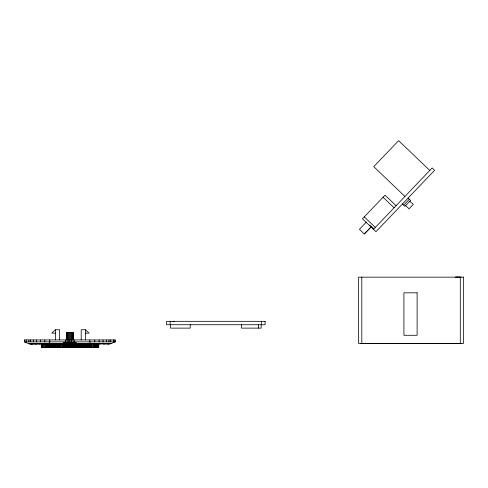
<?xml version="1.0" encoding="UTF-8"?>
<svg xmlns="http://www.w3.org/2000/svg" width="488" height="488" viewBox="0 0 488 488"><rect width="100%" height="100%" fill="white"/><g stroke="black" fill="none" stroke-linecap="round" stroke-linejoin="round"><path stroke-width="0.73" d="M67.423 343.967L67.442 342.979M62.409 343.967L66.588 343.68C67.802 346.016 71.254 346.395 72.84 344.26L72.938 343.68C71.791 346.395 67.655 346.248 66.429 343.68L66.429 343.967M69.192 345.644L70.345 345.461L71.114 343.68M67.423 343.68C68.277 346.651 71.535 345.748 72.767 343.68L72.59 344.254L66.813 344.26L66.545 343.68L64.593 343.967M73.127 347.358L73.108 343.68L72.59 344.254L73.108 343.68L77.153 343.68M72.212 342.979L71.956 344.26L71.522 343.68L70.967 344.254L65.435 341.862L62.238 343.68L60.579 343.967M72.84 344.26L73.224 343.68L73.169 347.358M66.545 343.68L65.904 343.967L65.892 347.358M67.85 345.162L70.315 345.644L69.308 345.461L68.131 343.68L67.698 344.26L66.886 343.967M71.803 345.162L69.076 345.162M49.123 343.967L49.806 341.862L49.806 339.941M366.488 221.942L359.449 229.305L364.359 234.002L371.399 226.633M364.31 233.953L371.344 226.584L369.727 225.041M373.32 229.531L432.148 167.976L434.601 170.324L375.955 231.696L362.45 218.795L385.032 195.163L396.079 205.722M403.692 205.131L409.322 199.238M68.052 339.941L68.052 341.862L69.827 343.68L71.602 341.862L71.602 339.941M59.627 339.941L59.627 329.754L55.382 329.754L51.74 333.151L55.382 333.151M71.644 345.162L72.364 344.754M73.108 343.967L73.749 343.967M93.44 343.967L93.903 343.68M70.705 343.967L74.219 341.862L77.415 343.68L79.074 343.967M111.02 343.68L115.253 341.862L115.253 339.941L24.4 339.941L24.4 341.862L28.633 343.68L30.835 343.967L111.02 343.68L28.633 343.68M69.827 343.68L74.219 341.862L74.219 339.941M67.466 344.882L72.456 344.656M62.501 343.68L66.106 343.674L65.227 343.967L65.16 347.358M96.447 343.967L97.356 343.68M71.425 344.955L72.157 344.754L71.62 344.754M66.118 343.65L63.946 343.967L68.46 343.644L63.44 342.997M58.249 343.967L59.567 343.68M99.18 343.967L100.491 343.68M70.967 344.254L70.705 343.68L75.817 342.771M64.3 343.967L65.782 343.704L63.977 343.967M101.51 343.967L103.163 343.68M103.334 343.967L105.262 343.68M99.619 343.967L100.949 343.778M103.468 343.967L104.853 343.778M104.639 343.967L106.726 343.68M106.305 343.967L107.732 343.778M107.061 343.967L109.221 343.68M108.092 343.967L110.276 343.68M108.476 343.967L110.666 343.68M75.707 343.967L71.193 343.644L76.213 342.997M70.705 343.68L76.616 343.229M73.066 343.68L77.25 343.967M455.481 277.154L461.312 277.154M71.193 343.644L77.013 343.454M72.096 343.65L77.214 343.564M360.797 343.363L461.312 343.363M174.442 321.324L172.923 321.324M365.384 343.363L367.702 343.357M67.289 344.754L70.784 344.754M68.472 345.461L69.308 345.461L68.869 345.461M456.719 277.154L460.3 277.214M85.449 333.151L89.097 333.151L85.449 329.754L81.203 329.754L81.203 339.941M24.4 341.862L115.253 341.862M69.339 345.644L70.516 345.644M70.333 345.461L70.784 345.461M41.651 347.358L41.651 343.967L41.608 347.358L98.753 347.358L98.747 343.967M454.407 343.357L460.3 343.357L460.3 277.154M62.44 343.564L67.558 343.65M62.641 343.454L68.46 343.644M455.792 277.154L456.719 277.214M77.415 343.68L81.404 343.967L81.417 347.358M63.037 343.229L68.948 343.68L69.827 344.26L68.54 343.68L68.68 344.254M52.429 343.967L49.361 343.967M82.417 343.967L80.087 343.68L81.404 343.967M28.987 343.68L31.177 343.967M29.378 343.68L31.561 343.967M30.433 343.68L32.592 343.967M31.921 343.778L33.349 343.967M32.928 343.68L36.185 343.967M38.705 343.778L40.034 343.967M54.943 343.967L52.978 343.68L53.656 343.967L53.68 347.358M34.392 343.68L36.319 343.967M75.353 343.967L73.535 343.65L74.426 343.967M36.49 343.68L38.149 343.967M63.837 342.771L68.948 343.967M83.222 343.68L84.711 343.967L84.723 347.358M75.06 343.967L73.627 343.674L75.646 343.967L75.609 347.358M39.162 343.68L40.48 343.967M84.949 343.68L86.004 343.967L86.01 347.358M42.297 343.68L43.206 343.967M56.431 343.68L57.236 343.967M86.675 343.68L87.224 343.967M68.948 343.68L65.435 341.862L65.435 339.941M45.75 343.68L46.214 343.967M429.8 170.434L398.623 140.642L373.759 166.664L404.936 196.457M408.09 198.067L410.548 200.409L404.918 206.302L402.46 203.954M409.841 201.148L413.281 204.429L409.06 208.852L405.62 205.564M383.05 197.244L394.097 207.796M364.261 216.904L375.309 227.457M371.704 226.926L373.314 228.469M89.847 339.941L89.847 341.862L90.53 343.967M66.716 343.68L67.063 344.254L66.886 343.68M361.803 277.154L361.803 343.357M261.47 321.33L261.47 324.727M261.165 324.727L261.165 328.119L241.469 328.119L241.469 324.727M258.451 324.727L258.451 328.119M190.204 324.691L190.204 328.119L170.507 328.119L170.507 324.727M170.202 321.33L170.202 324.727M114.887 339.941L114.887 341.862M113.381 339.941L113.381 341.862M110.752 339.941L110.752 341.862M108.977 339.941L108.977 341.862M106.36 339.941L106.36 341.862M103.023 339.941L103.023 341.862M99.113 339.941L99.113 341.862M98.509 343.967L98.533 347.358M98.192 343.967L98.192 347.358M97.923 343.967L97.923 347.358M97.606 343.967L97.612 347.358M97.557 343.967L97.484 347.358M97.283 343.967L97.283 347.358M96.819 343.967L96.819 347.358M96.215 343.967L96.215 347.358M95.502 343.967L95.502 347.358M94.8 339.941L94.8 341.862M94.812 343.967L94.812 347.358M94.221 343.967L94.221 347.358M93.483 343.967L93.483 347.358M92.842 343.967L92.842 347.358M91.86 343.967L91.86 347.358M91.262 343.967L91.262 347.358M91.201 343.967L91.201 347.358M90.725 343.967L90.725 347.358M89.78 343.967L89.78 347.358M89.286 343.967L89.286 347.358M88.914 343.967L88.914 347.358M88.529 343.967L88.529 347.358M88.468 343.967L88.487 347.358M88.371 343.967L88.371 347.358M88.304 343.967L88.304 347.358M87.889 343.967L87.889 347.358M87.614 343.967L87.614 347.358M87.364 343.967L87.364 347.358M87.114 343.967L87.114 347.358M86.766 343.967L86.766 347.358M86.364 343.967L86.364 347.358M86.12 343.967L86.12 347.358M85.937 343.967L85.925 347.358M85.864 343.967L85.815 347.358M85.736 343.967L85.687 347.358M85.662 343.967L85.662 347.358M85.485 343.967L85.485 347.358M85.449 329.754L85.449 339.941M85.132 343.967L85.132 347.358M84.583 343.967L84.583 347.358M84.235 343.967L84.235 347.358M83.966 343.967L83.966 347.358M83.643 343.967L83.643 347.358M82.881 343.967L82.881 347.358M82.722 343.967L82.722 347.358L82.667 343.967M82.515 343.967L82.454 347.358L82.332 343.967M82.277 343.967L82.277 347.358M82.051 343.967L82.051 347.358M80.654 343.967L80.654 347.358M79.916 343.967L79.916 347.358M79.227 343.967L79.227 347.358M78.623 343.967L78.623 347.358M78.056 343.967L78.056 347.358M77.501 343.967L77.501 347.358M76.744 343.967L76.744 347.358M76.152 343.967L76.152 347.358M75.866 343.967L75.866 347.358M75.799 343.967L75.756 347.358M75.475 343.967L75.475 347.358M75.262 343.967L75.262 347.358M74.89 343.967L74.89 347.358M74.475 343.967L74.475 347.358M74.139 343.967L74.139 347.358M73.865 343.967L73.865 347.358M73.639 343.967L73.639 347.358M73.432 343.967L73.432 347.358M73.273 343.967L73.298 347.358M73.224 339.941L73.224 332.499L66.429 332.499L66.429 339.941M73.108 332.499L73.108 339.941M72.767 332.499L72.767 339.941M72.767 343.68L72.846 347.358M72.535 343.967L72.535 347.358M72.413 343.967L72.413 347.358M72.322 343.967L72.316 347.358M72.23 332.499L72.23 339.941M72.23 343.68L72.2 347.358M71.962 344.644L71.962 347.358M71.626 344.644L71.626 347.358M71.522 332.499L71.522 339.941M71.187 345.321L71.187 347.358M70.705 332.499L70.705 339.941M70.668 345.321L70.668 347.358M70.077 345.321L70.077 347.358M69.979 345.321L69.936 347.358M69.827 332.499L69.857 347.358M69.607 345.321L69.607 347.358M69.43 345.321L69.43 347.358M69.046 345.321L69.046 347.358M68.948 332.499L68.948 339.941M68.46 345.321L68.46 347.358M68.131 332.499L68.131 339.941M67.704 344.644L67.704 347.358M67.423 332.499L67.423 339.941M67.271 343.967L67.271 347.358M66.886 332.499L66.886 339.941M66.807 343.967L66.807 347.358M66.545 332.499L66.545 339.941M66.307 343.967L66.307 347.358M65.368 343.967L65.368 347.358M64.892 343.967L64.892 347.358M64.526 343.967L64.526 347.358M64.184 343.967L64.184 347.358M63.885 343.967L63.885 347.358M63.769 343.967L63.769 347.358M63.641 343.967L63.617 347.358M63.489 343.967L63.403 347.358M63.385 347.358L63.306 343.967L63.275 347.358M62.641 343.967L62.641 347.358M61.97 343.967L61.97 347.358M61.061 343.967L61.061 347.358M60.28 343.967L60.28 347.358M59.847 343.967L59.859 347.358M59.81 343.967L59.81 347.358M59.725 343.967L59.725 347.358M59.621 343.967L59.621 347.358M59.512 343.967L59.512 347.358M59.39 343.967L59.39 347.358M59.286 343.967L59.286 347.358M59.139 343.967L59.194 347.358M59.115 343.967L59.115 347.358M58.975 343.967L58.975 347.358M58.792 343.967L58.792 347.358M58.517 343.967L58.517 347.358M58.145 343.967L58.145 347.358M57.669 343.967L57.669 347.358M56.956 343.967L56.956 347.358M56.26 343.967L56.26 347.358M55.614 343.967L55.614 347.358M55.382 329.754L55.382 339.941M55.04 343.967L55.04 347.358M54.558 343.967L54.558 347.358M54.205 343.967L54.205 347.358M54.064 343.967L54.064 347.358M53.174 343.967L53.174 347.358M52.619 343.967L52.619 347.358M52.082 343.967L52.082 347.358M51.624 343.967L51.624 347.358M51.313 343.967L51.313 347.358M51.106 347.358L51.106 343.967L51.027 347.358M50.691 343.967L50.691 347.358M50.148 343.967L50.148 347.358M49.441 343.967L49.441 347.358M48.623 343.967L48.623 347.358M47.97 343.967L47.97 347.358M47.299 343.967L47.299 347.358M46.653 343.967L46.653 347.358M46.067 343.967L46.067 347.358M45.573 343.967L45.573 347.358M45.219 343.967L45.219 347.358M44.853 339.941L44.853 341.862M44.28 343.967L44.28 347.358M43.432 343.967L43.432 347.358M42.706 343.967L42.706 347.358M42.139 343.967L42.139 347.358M41.761 343.967L41.761 347.358M40.541 339.941L40.541 341.862M36.63 339.941L36.63 341.862M33.294 339.941L33.294 341.862M30.677 339.941L30.677 341.862M28.902 339.941L28.902 341.862M26.273 339.941L26.273 341.862M24.766 339.941L24.766 341.862M463.6 277.154L358.509 277.154L358.509 343.363L463.6 343.363L463.6 277.154M417.112 292.818L403.924 292.818L403.924 335.286L417.112 335.286L417.112 292.818M265.088 321.33L166.591 321.33L166.591 324.727L265.088 324.727L265.088 321.33M91.073 347.358L91.073 343.967L91.049 347.358M65.666 347.358L65.666 343.967L65.624 347.358"/></g></svg>
